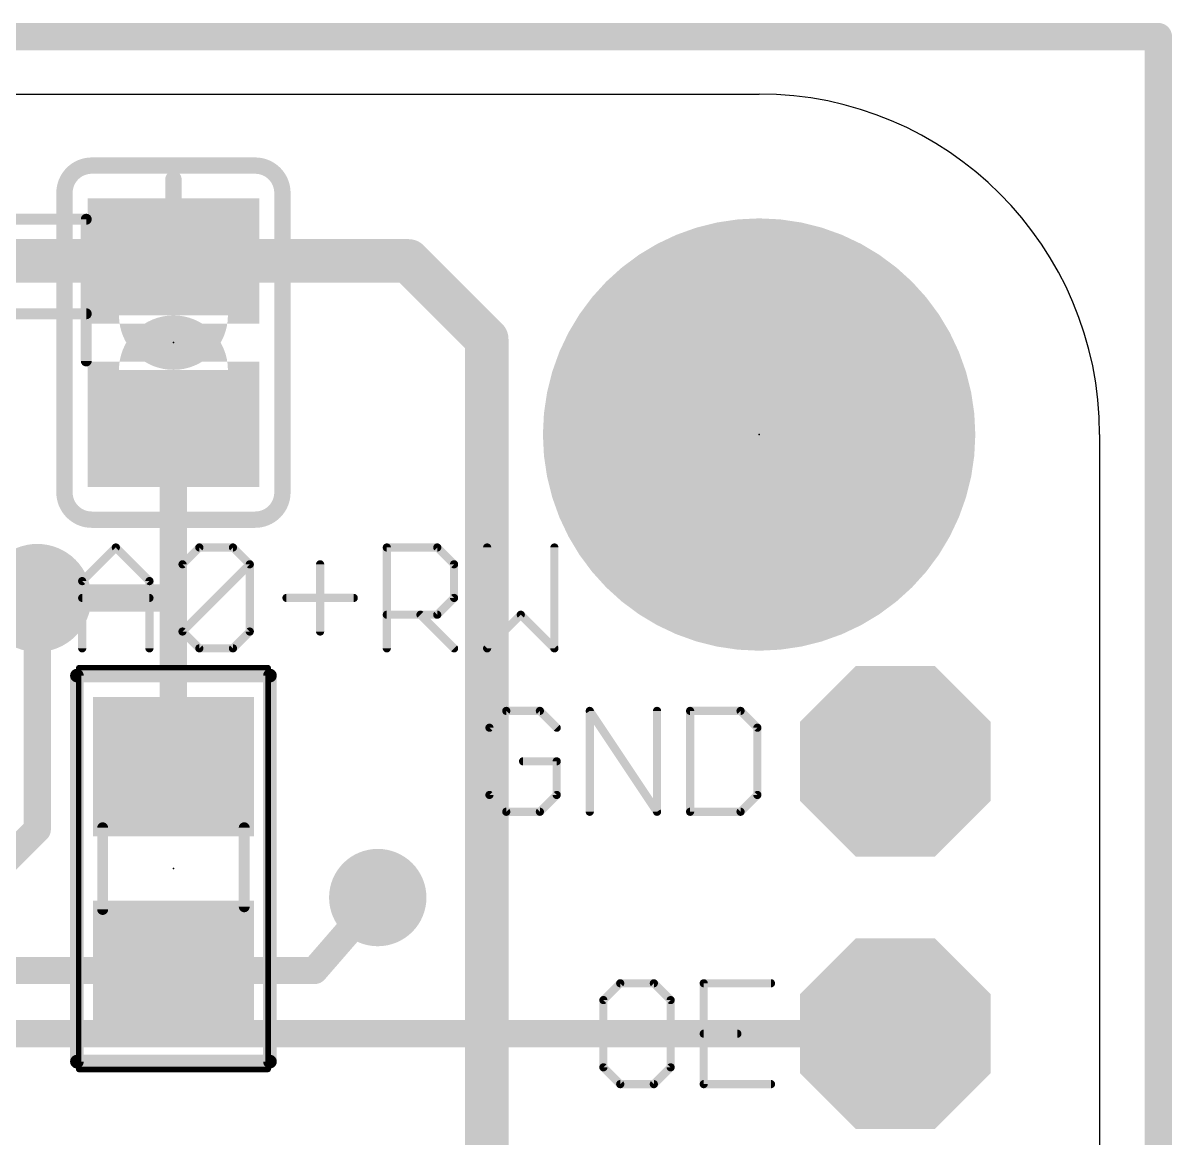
# Model space of a CAD drawing. Extents: x -31.2 to 31.8, y -0.1 to 26.1.
# Drawn here: x 21.08 to 31.79, y 15.66 to 26.06 of the extents above; entities that cross this region are included whole.
import ezdxf

# ---------------------------------------------------------------- set-up
doc = ezdxf.new("R2010")
doc.units = 0
for name, color, linetype in [('1', 12, 'CONTINUOUS'), ('16', 132, 'CONTINUOUS'), ('17', 110, 'CONTINUOUS'), ('18', 110, 'CONTINUOUS'), ('20', 53, 'CONTINUOUS'), ('21', 40, 'CONTINUOUS'), ('22', 40, 'CONTINUOUS'), ('23', 53, 'CONTINUOUS'), ('39', 12, 'CONTINUOUS'), ('40', 132, 'CONTINUOUS'), ('41', 12, 'CONTINUOUS'), ('42', 132, 'CONTINUOUS'), ('51', 253, 'CONTINUOUS')]:
    doc.layers.add(name, color=color, linetype=linetype)

# ---------------------------------------------------------------- blocks, each defined once
blk = doc.blocks.new('RECT')
blk.add_solid([(-0.5, -0.5), (0.5, -0.5), (-0.5, 0.5), (0.5, 0.5)])
blk = doc.blocks.new('OCTAGONP')
at = {"const_width": 0.5}
blk.add_lwpolyline([(-0.25, -0.1036), (-0.25, 0.1036), (-0.1036, 0.25), (0.1036, 0.25), (0.25, 0.1036), (0.25, -0.1036), (0.1036, -0.25), (-0.1036, -0.25), (-0.25, -0.1036), (-0.25, 0.1036)], dxfattribs=at)
blk = doc.blocks.new('ROUNDP')
at = {"const_width": 0.5}
blk.add_lwpolyline([(0, -0.25, 1), (0, 0.25, 1), (0, -0.25)], format="xyb", dxfattribs=at)
blk = doc.blocks.new('ROUNDV')
at = {"const_width": 0.5}
blk.add_lwpolyline([(0, -0.25, 1), (0, 0.25, 1), (0, -0.25)], format="xyb", dxfattribs=at)

msp = doc.modelspace()

# ---------------------------------------------------------------- linework, layer by layer
at = {"layer": '1'}
for points, const_width in [([(19.939, 23.844), (22.479, 23.844)], 0.4064), ([(22.479, 23.844), (24.67, 23.844)], 0.4064), ([(24.67, 23.844), (25.4, 23.114)], 0.4064), ([(25.4, 23.114), (25.4, 13.843)], 0.4064), ([(22.479, 20.701), (22.479, 22.32)], 0.254), ([(21.209, 20.701), (22.479, 20.701)], 0.254), ([(22.479, 20.701), (22.479, 19.127)], 0.254), ([(23.794, 17.227), (24.384, 17.907)], 0.254), ([(19.939, 17.227), (22.479, 17.227)], 0.254), ([(22.479, 17.227), (23.794, 17.227)], 0.254)]:
    msp.add_lwpolyline(points, dxfattribs=dict(at, const_width=const_width))
for points, const_width in [([(22.479, 23.9456, 1), (22.479, 23.7424)], 0.2032), ([(22.479, 23.7424, 1), (22.479, 23.9456)], 0.2032), ([(24.7418, 23.9158, 1), (24.5982, 23.7722)], 0.2032), ([(24.67, 23.7424, 1), (24.67, 23.9456)], 0.2032), ([(25.5016, 23.114, 1), (25.2984, 23.114)], 0.2032), ([(25.3282, 23.0422, 1), (25.4718, 23.1858)], 0.2032), ([(22.5425, 22.32, 1), (22.4155, 22.32)], 0.127), ([(21.209, 20.7645, 1), (21.209, 20.6375)], 0.127), ([(22.5425, 20.701, 1), (22.4155, 20.701)], 0.127), ([(22.479, 20.6375, 1), (22.479, 20.7645)], 0.127), ([(22.4155, 20.701, 1), (22.5425, 20.701)], 0.127), ([(22.4155, 19.127, 1), (22.5425, 19.127)], 0.127), ([(24.432, 17.8654, 1), (24.336, 17.9486)], 0.127), ([(22.479, 17.2905, 1), (22.479, 17.1635)], 0.127), ([(22.479, 17.1635, 1), (22.479, 17.2905)], 0.127), ([(23.746, 17.2686, 1), (23.842, 17.1854)], 0.127), ([(23.794, 17.1635, 1), (23.794, 17.2905)], 0.127)]:
    msp.add_lwpolyline(points, format="xyb", dxfattribs=dict(at, const_width=const_width))
at = {"layer": '16', "const_width": 0.254}
for points in [[(-31.115, 25.936), (31.663, 25.936)], [(31.663, 25.936), (31.663, 0)], [(21.209, 18.542), (21.209, 20.701)], [(20.574, 17.907), (21.209, 18.542)], [(3.851, 16.637), (29.21, 16.637)]]:
    msp.add_lwpolyline(points, dxfattribs=at)
at = {"layer": '16', "const_width": 0.127}
for points in [[(31.7265, 25.936, 1), (31.5995, 25.936)], [(31.663, 25.8725, 1), (31.663, 25.9995)], [(21.2725, 20.701, 1), (21.1455, 20.701)], [(21.2539, 18.4971, 1), (21.1641, 18.5869)], [(21.1455, 18.542, 1), (21.2725, 18.542)], [(29.21, 16.5735, 1), (29.21, 16.7005)]]:
    msp.add_lwpolyline(points, format="xyb", dxfattribs=at)
at = {"layer": '20'}
for p, q in [((-27.94, 25.4), (27.94, 25.4)), ((31.115, 22.225), (31.115, 3.175))]:
    msp.add_line(p, q, dxfattribs=at)
msp.add_arc((27.94, 22.225), 3.175, 0, 90, dxfattribs=at)
at = {"layer": '21'}
for points, const_width in [([(21.717, 24.733, 0.4142), (21.463, 24.479)], 0.1524), ([(21.717, 24.7711, 1), (21.717, 24.6949)], 0.0762), ([(21.717, 24.6949, 1), (21.717, 24.7711)], 0.0762), ([(23.495, 24.479, 0.4142), (23.241, 24.733)], 0.1524), ([(23.241, 24.7711, 1), (23.241, 24.6949)], 0.0762), ([(23.241, 24.6949, 1), (23.241, 24.7711)], 0.0762), ([(21.5011, 24.479, 1), (21.4249, 24.479)], 0.0762), ([(23.5331, 24.479, 1), (23.4569, 24.479)], 0.0762), ([(21.4249, 24.479, 1), (21.5011, 24.479)], 0.0762), ([(23.4569, 24.479, 1), (23.5331, 24.479)], 0.0762), ([(27.94, 20.475, 1), (27.94, 23.975, 1), (27.94, 20.475)], 0.1524), ([(21.463, 21.685, 0.4142), (21.717, 21.431)], 0.1524), ([(21.5011, 21.685, 1), (21.4249, 21.685)], 0.0762), ([(23.241, 21.431, 0.4142), (23.495, 21.685)], 0.1524), ([(23.5331, 21.685, 1), (23.4569, 21.685)], 0.0762), ([(21.4249, 21.685, 1), (21.5011, 21.685)], 0.0762), ([(23.4569, 21.685, 1), (23.5331, 21.685)], 0.0762), ([(21.717, 21.4691, 1), (21.717, 21.3929)], 0.0762), ([(21.717, 21.3929, 1), (21.717, 21.4691)], 0.0762), ([(23.241, 21.4691, 1), (23.241, 21.3929)], 0.0762), ([(23.241, 21.3929, 1), (23.241, 21.4691)], 0.0762), ([(21.9551, 21.1852, 1), (21.9282, 21.1582)], 0.0381), ([(21.9551, 21.1582, 1), (21.9282, 21.1852)], 0.0381), ([(22.7204, 21.1908, 1), (22.7204, 21.1527)], 0.0381), ([(22.7339, 21.1582, 1), (22.7069, 21.1852)], 0.0381), ([(23.0474, 21.1852, 1), (23.0204, 21.1582)], 0.0381), ([(23.0339, 21.1527, 1), (23.0339, 21.1908)], 0.0381), ([(24.4686, 21.1908, 1), (24.4686, 21.1527)], 0.0381), ([(24.4877, 21.1717, 1), (24.4496, 21.1717)], 0.0381), ([(24.9524, 21.1852, 1), (24.9254, 21.1582)], 0.0381), ([(24.9389, 21.1527, 1), (24.9389, 21.1908)], 0.0381), ([(25.4232, 21.1717, 1), (25.3851, 21.1717)], 0.0381), ([(26.0503, 21.1717, 1), (26.0122, 21.1717)], 0.0381), ([(22.5827, 21.0149, 1), (22.5446, 21.0149)], 0.0381), ([(22.5501, 21.0284, 1), (22.5771, 21.0015)], 0.0381), ([(23.2097, 21.0149, 1), (23.1716, 21.0149)], 0.0381), ([(23.2042, 21.0015, 1), (23.1772, 21.0284)], 0.0381), ([(23.1772, 21.0015, 1), (23.2042, 21.0284)], 0.0381), ([(23.8657, 21.0149, 1), (23.8276, 21.0149)], 0.0381), ([(25.1147, 21.0149, 1), (25.0766, 21.0149)], 0.0381), ([(25.0822, 21.0015, 1), (25.1092, 21.0284)], 0.0381), ([(21.6471, 20.8582, 1), (21.609, 20.8582)], 0.0381), ([(22.2742, 20.8582, 1), (22.2361, 20.8582)], 0.0381), ([(21.6146, 20.8716, 1), (21.6416, 20.8447)], 0.0381), ([(22.2417, 20.8447, 1), (22.2686, 20.8716)], 0.0381), ([(21.6281, 20.7204, 1), (21.6281, 20.6823)], 0.0381), ([(22.2552, 20.6823, 1), (22.2552, 20.7204)], 0.0381), ([(23.5331, 20.7204, 1), (23.5331, 20.6823)], 0.0381), ([(24.1602, 20.6823, 1), (24.1602, 20.7204)], 0.0381), ([(25.0766, 20.7014, 1), (25.1147, 20.7014)], 0.0381), ([(25.1092, 20.6879, 1), (25.0822, 20.7149)], 0.0381), ([(24.4686, 20.5637, 1), (24.4686, 20.5256)], 0.0381), ([(24.7956, 20.5581, 1), (24.7687, 20.5312)], 0.0381), ([(24.9254, 20.5581, 1), (24.9524, 20.5312)], 0.0381), ([(24.9389, 20.5256, 1), (24.9389, 20.5637)], 0.0381), ([(25.7311, 20.5581, 1), (25.7042, 20.5312)], 0.0381), ([(25.7311, 20.5312, 1), (25.7042, 20.5581)], 0.0381), ([(22.5771, 20.4013, 1), (22.5501, 20.3744)], 0.0381), ([(22.5501, 20.4013, 1), (22.5771, 20.3744)], 0.0381), ([(22.5446, 20.3879, 1), (22.5827, 20.3879)], 0.0381), ([(23.1716, 20.3879, 1), (23.2097, 20.3879)], 0.0381), ([(23.2042, 20.3744, 1), (23.1772, 20.4013)], 0.0381), ([(23.8276, 20.3879, 1), (23.8657, 20.3879)], 0.0381), ([(21.609, 20.2311, 1), (21.6471, 20.2311)], 0.0381), ([(22.2361, 20.2311, 1), (22.2742, 20.2311)], 0.0381), ([(22.7204, 20.2502, 1), (22.7204, 20.2121)], 0.0381), ([(22.7069, 20.2176, 1), (22.7339, 20.2446)], 0.0381), ([(23.0204, 20.2446, 1), (23.0474, 20.2176)], 0.0381), ([(23.0339, 20.2121, 1), (23.0339, 20.2502)], 0.0381), ([(24.4496, 20.2311, 1), (24.4877, 20.2311)], 0.0381), ([(25.0822, 20.2176, 1), (25.1092, 20.2446)], 0.0381), ([(25.3907, 20.2446, 1), (25.4176, 20.2176)], 0.0381), ([(25.3851, 20.2311, 1), (25.4232, 20.2311)], 0.0381), ([(26.0122, 20.2311, 1), (26.0503, 20.2311)], 0.0381), ([(26.0177, 20.2176, 1), (26.0447, 20.2446)], 0.0381), ([(21.579, 20.0087, 1), (21.579, 19.9453)], 0.0635), ([(21.6107, 19.977, 1), (21.5473, 19.977)], 0.0635), ([(23.4108, 19.977, 1), (23.3473, 19.977)], 0.0635), ([(23.379, 19.9453, 1), (23.379, 20.0087)], 0.0635), ([(25.5823, 19.6668, 1), (25.5823, 19.6287)], 0.0381), ([(25.5958, 19.6342, 1), (25.5688, 19.6612)], 0.0381), ([(25.9093, 19.6612, 1), (25.8824, 19.6342)], 0.0381), ([(25.8958, 19.6287, 1), (25.8958, 19.6668)], 0.0381), ([(26.3801, 19.6477, 1), (26.342, 19.6477)], 0.0381), ([(26.3769, 19.6583, 1), (26.3452, 19.6371)], 0.0381), ([(27.0072, 19.6477, 1), (26.9691, 19.6477)], 0.0381), ([(27.3156, 19.6477, 1), (27.2775, 19.6477)], 0.0381), ([(27.2966, 19.6668, 1), (27.2966, 19.6287)], 0.0381), ([(27.7804, 19.6612, 1), (27.7534, 19.6342)], 0.0381), ([(27.7669, 19.6287, 1), (27.7669, 19.6668)], 0.0381), ([(25.4446, 19.4909, 1), (25.4065, 19.4909)], 0.0381), ([(25.4121, 19.5044, 1), (25.439, 19.4775)], 0.0381), ([(26.0391, 19.4775, 1), (26.0661, 19.5044)], 0.0381), ([(27.9427, 19.4909, 1), (27.9046, 19.4909)], 0.0381), ([(27.9102, 19.4775, 1), (27.9371, 19.5044)], 0.0381), ([(25.7391, 19.1965, 1), (25.7391, 19.1584)], 0.0381), ([(26.0717, 19.1774, 1), (26.0336, 19.1774)], 0.0381), ([(26.0526, 19.1584, 1), (26.0526, 19.1965)], 0.0381), ([(25.439, 18.8773, 1), (25.4121, 18.8504)], 0.0381), ([(25.4065, 18.8639, 1), (25.4446, 18.8639)], 0.0381), ([(26.0336, 18.8639, 1), (26.0717, 18.8639)], 0.0381), ([(26.0661, 18.8504, 1), (26.0391, 18.8773)], 0.0381), ([(27.9046, 18.8639, 1), (27.9427, 18.8639)], 0.0381), ([(27.9371, 18.8504, 1), (27.9102, 18.8773)], 0.0381), ([(25.5823, 18.7262, 1), (25.5823, 18.6881)], 0.0381), ([(25.5688, 18.6936, 1), (25.5958, 18.7206)], 0.0381), ([(25.8824, 18.7206, 1), (25.9093, 18.6936)], 0.0381), ([(25.8958, 18.6881, 1), (25.8958, 18.7262)], 0.0381), ([(26.342, 18.7071, 1), (26.3801, 18.7071)], 0.0381), ([(26.9691, 18.7071, 1), (27.0072, 18.7071)], 0.0381), ([(26.9723, 18.6965, 1), (27.004, 18.7177)], 0.0381), ([(27.2775, 18.7071, 1), (27.3156, 18.7071)], 0.0381), ([(27.2966, 18.7262, 1), (27.2966, 18.6881)], 0.0381), ([(27.7534, 18.7206, 1), (27.7804, 18.6936)], 0.0381), ([(27.7669, 18.6881, 1), (27.7669, 18.7262)], 0.0381), ([(26.6448, 17.1268, 1), (26.6448, 17.0887)], 0.0381), ([(26.6583, 17.0942, 1), (26.6314, 17.1212)], 0.0381), ([(26.9718, 17.1212, 1), (26.9449, 17.0942)], 0.0381), ([(26.9584, 17.0887, 1), (26.9584, 17.1268)], 0.0381), ([(27.4426, 17.1077, 1), (27.4045, 17.1077)], 0.0381), ([(27.4236, 17.1268, 1), (27.4236, 17.0887)], 0.0381), ([(28.0507, 17.0887, 1), (28.0507, 17.1268)], 0.0381), ([(26.5071, 16.9509, 1), (26.469, 16.9509)], 0.0381), ([(26.4746, 16.9644, 1), (26.5015, 16.9375)], 0.0381), ([(27.1342, 16.9509, 1), (27.0961, 16.9509)], 0.0381), ([(27.1017, 16.9375, 1), (27.1286, 16.9644)], 0.0381), ([(27.4236, 16.6564, 1), (27.4236, 16.6183)], 0.0381), ([(27.7371, 16.6183, 1), (27.7371, 16.6564)], 0.0381), ([(21.579, 16.4088, 1), (21.579, 16.3453)], 0.0635), ([(21.5473, 16.377, 1), (21.6107, 16.377)], 0.0635), ([(23.3473, 16.377, 1), (23.4108, 16.377)], 0.0635), ([(23.379, 16.3453, 1), (23.379, 16.4088)], 0.0635), ([(26.5015, 16.3373, 1), (26.4746, 16.3104)], 0.0381), ([(26.469, 16.3239, 1), (26.5071, 16.3239)], 0.0381), ([(27.0961, 16.3239, 1), (27.1342, 16.3239)], 0.0381), ([(27.1286, 16.3104, 1), (27.1017, 16.3373)], 0.0381), ([(26.6448, 16.1862, 1), (26.6448, 16.1481)], 0.0381), ([(26.6314, 16.1536, 1), (26.6583, 16.1806)], 0.0381), ([(26.9449, 16.1806, 1), (26.9718, 16.1536)], 0.0381), ([(26.9584, 16.1481, 1), (26.9584, 16.1862)], 0.0381), ([(27.4045, 16.1671, 1), (27.4426, 16.1671)], 0.0381), ([(27.4236, 16.1862, 1), (27.4236, 16.1481)], 0.0381), ([(28.0507, 16.1481, 1), (28.0507, 16.1862)], 0.0381)]:
    msp.add_lwpolyline(points, format="xyb", dxfattribs=dict(at, const_width=const_width))
for points, const_width in [([(21.717, 24.733), (23.241, 24.733)], 0.1524), ([(21.463, 21.685), (21.463, 24.479)], 0.1524), ([(23.495, 24.479), (23.495, 21.685)], 0.1524), ([(21.717, 21.431), (23.241, 21.431)], 0.1524), ([(21.6281, 20.8582), (21.9416, 21.1717)], 0.0762), ([(21.9416, 21.1717), (22.2552, 20.8582)], 0.0762), ([(22.5636, 21.0149), (22.7204, 21.1717)], 0.0762), ([(22.7204, 21.1717), (23.0339, 21.1717)], 0.0762), ([(23.0339, 21.1717), (23.1907, 21.0149)], 0.0762), ([(24.4686, 20.2311), (24.4686, 21.1717)], 0.0762), ([(24.4686, 21.1717), (24.9389, 21.1717)], 0.0762), ([(24.9389, 21.1717), (25.0957, 21.0149)], 0.0762), ([(25.4041, 21.1717), (25.4041, 20.2311)], 0.0762), ([(26.0312, 20.2311), (26.0312, 21.1717)], 0.0762), ([(22.5636, 20.3879), (22.5636, 21.0149)], 0.0762), ([(22.5636, 20.3879), (23.1907, 21.0149)], 0.0762), ([(23.1907, 21.0149), (23.1907, 20.3879)], 0.0762), ([(23.8466, 21.0149), (23.8466, 20.3879)], 0.0762), ([(25.0957, 21.0149), (25.0957, 20.7014)], 0.0762), ([(21.6281, 20.2311), (21.6281, 20.8582)], 0.0762), ([(22.2552, 20.8582), (22.2552, 20.2311)], 0.0762), ([(21.6281, 20.7014), (22.2552, 20.7014)], 0.0762), ([(23.5331, 20.7014), (24.1602, 20.7014)], 0.0762), ([(25.0957, 20.7014), (24.9389, 20.5446)], 0.0762), ([(24.9389, 20.5446), (24.4686, 20.5446)], 0.0762), ([(24.7822, 20.5446), (25.0957, 20.2311)], 0.0762), ([(25.4041, 20.2311), (25.7177, 20.5446)], 0.0762), ([(25.7177, 20.5446), (26.0312, 20.2311)], 0.0762), ([(22.7204, 20.2311), (22.5636, 20.3879)], 0.0762), ([(23.1907, 20.3879), (23.0339, 20.2311)], 0.0762), ([(23.0339, 20.2311), (22.7204, 20.2311)], 0.0762), ([(21.579, 19.977), (23.379, 19.977)], 0.127), ([(21.579, 16.377), (21.579, 19.977)], 0.127), ([(23.379, 19.977), (23.379, 16.377)], 0.127), ([(25.5823, 19.6477), (25.4255, 19.4909)], 0.0762), ([(25.8958, 19.6477), (25.5823, 19.6477)], 0.0762), ([(26.0526, 19.4909), (25.8958, 19.6477)], 0.0762), ([(26.3611, 18.7071), (26.3611, 19.6477)], 0.0762), ([(26.3611, 19.6477), (26.9881, 18.7071)], 0.0762), ([(26.9881, 18.7071), (26.9881, 19.6477)], 0.0762), ([(27.2966, 19.6477), (27.2966, 18.7071)], 0.0762), ([(27.7669, 19.6477), (27.2966, 19.6477)], 0.0762), ([(27.9237, 19.4909), (27.7669, 19.6477)], 0.0762), ([(25.4255, 19.4909), (25.4255, 18.8639)], 0.0762), ([(27.9237, 18.8639), (27.9237, 19.4909)], 0.0762), ([(26.0526, 19.1774), (25.7391, 19.1774)], 0.0762), ([(26.0526, 18.8639), (26.0526, 19.1774)], 0.0762), ([(25.4255, 18.8639), (25.5823, 18.7071)], 0.0762), ([(25.8958, 18.7071), (26.0526, 18.8639)], 0.0762), ([(27.7669, 18.7071), (27.9237, 18.8639)], 0.0762), ([(25.5823, 18.7071), (25.8958, 18.7071)], 0.0762), ([(27.2966, 18.7071), (27.7669, 18.7071)], 0.0762), ([(26.6448, 17.1077), (26.4881, 16.9509)], 0.0762), ([(26.9584, 17.1077), (26.6448, 17.1077)], 0.0762), ([(27.1151, 16.9509), (26.9584, 17.1077)], 0.0762), ([(28.0507, 17.1077), (27.4236, 17.1077)], 0.0762), ([(27.4236, 17.1077), (27.4236, 16.1671)], 0.0762), ([(26.4881, 16.9509), (26.4881, 16.3239)], 0.0762), ([(27.1151, 16.3239), (27.1151, 16.9509)], 0.0762), ([(27.4236, 16.6374), (27.7371, 16.6374)], 0.0762), ([(23.379, 16.377), (21.579, 16.377)], 0.127), ([(26.4881, 16.3239), (26.6448, 16.1671)], 0.0762), ([(26.9584, 16.1671), (27.1151, 16.3239)], 0.0762), ([(26.6448, 16.1671), (26.9584, 16.1671)], 0.0762), ([(27.4236, 16.1671), (28.0507, 16.1671)], 0.0762)]:
    msp.add_lwpolyline(points, dxfattribs=dict(at, const_width=const_width))
at = {"layer": '22', "const_width": 0.1016}
for points in [[(21.6662, 24.2327), (21.0052, 24.2327)], [(21.6662, 22.9108), (21.6662, 24.2327)], [(21.0052, 23.3514), (21.6662, 23.3514)]]:
    msp.add_lwpolyline(points, dxfattribs=at)
at = {"layer": '22', "const_width": 0.0508}
for points in [[(21.6916, 24.2327, 1), (21.6408, 24.2327)], [(21.6662, 24.2073, 1), (21.6662, 24.2581)], [(21.6662, 23.326, 1), (21.6662, 23.3768)], [(21.6408, 22.9108, 1), (21.6916, 22.9108)]]:
    msp.add_lwpolyline(points, format="xyb", dxfattribs=at)
at = {"layer": '23'}
for p in [(22.479, 23.082), (27.94, 22.225), (22.479, 18.177)]:
    msp.add_point(p, dxfattribs=at)
at = {"layer": '39'}
for points, const_width in [([(27.94, 21.225, 1), (27.94, 23.225, 1), (27.94, 21.225)], 2.032), ([(21.6087, 20.05, 1), (21.5833, 20.05)], 0.0254), ([(21.596, 20.0627, 1), (21.596, 20.0373)], 0.0254), ([(23.3747, 20.05, 1), (23.3493, 20.05)], 0.0254), ([(23.362, 20.0373, 1), (23.362, 20.0627)], 0.0254), ([(21.596, 16.3167, 1), (21.596, 16.2913)], 0.0254), ([(21.5833, 16.304, 1), (21.6087, 16.304)], 0.0254), ([(23.3493, 16.304, 1), (23.3747, 16.304)], 0.0254), ([(23.362, 16.2913, 1), (23.362, 16.3167)], 0.0254)]:
    msp.add_lwpolyline(points, format="xyb", dxfattribs=dict(at, const_width=const_width))
at = {"layer": '39', "const_width": 0.0508}
for points in [[(21.596, 16.304), (21.596, 20.05)], [(21.596, 20.05), (23.362, 20.05)], [(23.362, 20.05), (23.362, 16.304)], [(23.362, 16.304), (21.596, 16.304)]]:
    msp.add_lwpolyline(points, dxfattribs=at)
at = {"layer": '40', "const_width": 2.032}
msp.add_lwpolyline([(27.94, 21.225, 1), (27.94, 23.225, 1), (27.94, 21.225)], format="xyb", dxfattribs=at)
at = {"layer": '41', "const_width": 2.032}
msp.add_lwpolyline([(27.94, 21.225, 1), (27.94, 23.225, 1), (27.94, 21.225)], format="xyb", dxfattribs=at)
at = {"layer": '42', "const_width": 2.032}
msp.add_lwpolyline([(27.94, 21.225, 1), (27.94, 23.225, 1), (27.94, 21.225)], format="xyb", dxfattribs=at)
at = {"layer": '51'}
for points, const_width in [([(22.479, 24.098), (22.479, 24.606)], 0.1524), ([(22.479, 22.066), (22.479, 21.558)], 0.1524), ([(21.819, 17.796), (21.819, 18.558)], 0.1016), ([(23.139, 17.821), (23.139, 18.558)], 0.1016)]:
    msp.add_lwpolyline(points, dxfattribs=dict(at, const_width=const_width))
for points, const_width in [([(22.5171, 24.606, 1), (22.4409, 24.606)], 0.0762), ([(22.4409, 24.098, 1), (22.5171, 24.098)], 0.0762), ([(22.606, 23.336, 1), (22.352, 23.336)], 1.27), ([(22.352, 22.828, 1), (22.606, 22.828)], 1.27), ([(22.5171, 22.066, 1), (22.4409, 22.066)], 0.0762), ([(22.4409, 21.558, 1), (22.5171, 21.558)], 0.0762), ([(21.8444, 18.558, 1), (21.7936, 18.558)], 0.0508), ([(23.1644, 18.558, 1), (23.1136, 18.558)], 0.0508), ([(21.7936, 17.796, 1), (21.8444, 17.796)], 0.0508), ([(23.1136, 17.821, 1), (23.1644, 17.821)], 0.0508)]:
    msp.add_lwpolyline(points, format="xyb", dxfattribs=dict(at, const_width=const_width))

# ---------------------------------------------------------------- block references
at = {"layer": '1'}
for p, xscale, yscale, rotation in [((22.479, 23.844), 1.1684, 1.6002, 270), ((22.479, 22.32), 1.1684, 1.6002, 270), ((22.479, 19.127), 1.3, 1.5, 90), ((22.479, 17.227), 1.3, 1.5, 90)]:
    msp.add_blockref('RECT', p, dxfattribs=dict(at, xscale=xscale, yscale=yscale, rotation=rotation))
at = {"layer": '17', "xscale": 3.2, "yscale": 3.2}
msp.add_blockref('ROUNDP', (27.94, 22.225), dxfattribs=at)
msp.add_blockref('ROUNDP', (27.94, 22.225), dxfattribs=at)
at = {"layer": '17', "xscale": 1.778, "yscale": 1.778, "rotation": 180}
for p in [(29.21, 19.177), (29.21, 19.177), (29.21, 16.637), (29.21, 16.637)]:
    msp.add_blockref('OCTAGONP', p, dxfattribs=at)
at = {"layer": '18'}
for p, xscale, yscale in [((21.209, 20.701), 1.008, 1.008), ((21.209, 20.701), 1.008, 1.008), ((24.384, 17.907), 0.908, 0.908), ((24.384, 17.907), 0.908, 0.908)]:
    msp.add_blockref('ROUNDV', p, dxfattribs=dict(at, xscale=xscale, yscale=yscale))
at = {"layer": '51', "rotation": 90}
for p, xscale, yscale in [((29.21, 19.177), 0.508, 0.508), ((22.4779, 18.9077), 0.7501, 1.4501), ((22.4779, 17.4598), 0.7501, 1.4501), ((29.21, 16.637), 0.508, 0.508)]:
    msp.add_blockref('RECT', p, dxfattribs=dict(at, xscale=xscale, yscale=yscale))

doc.saveas('drawing.dxf')
